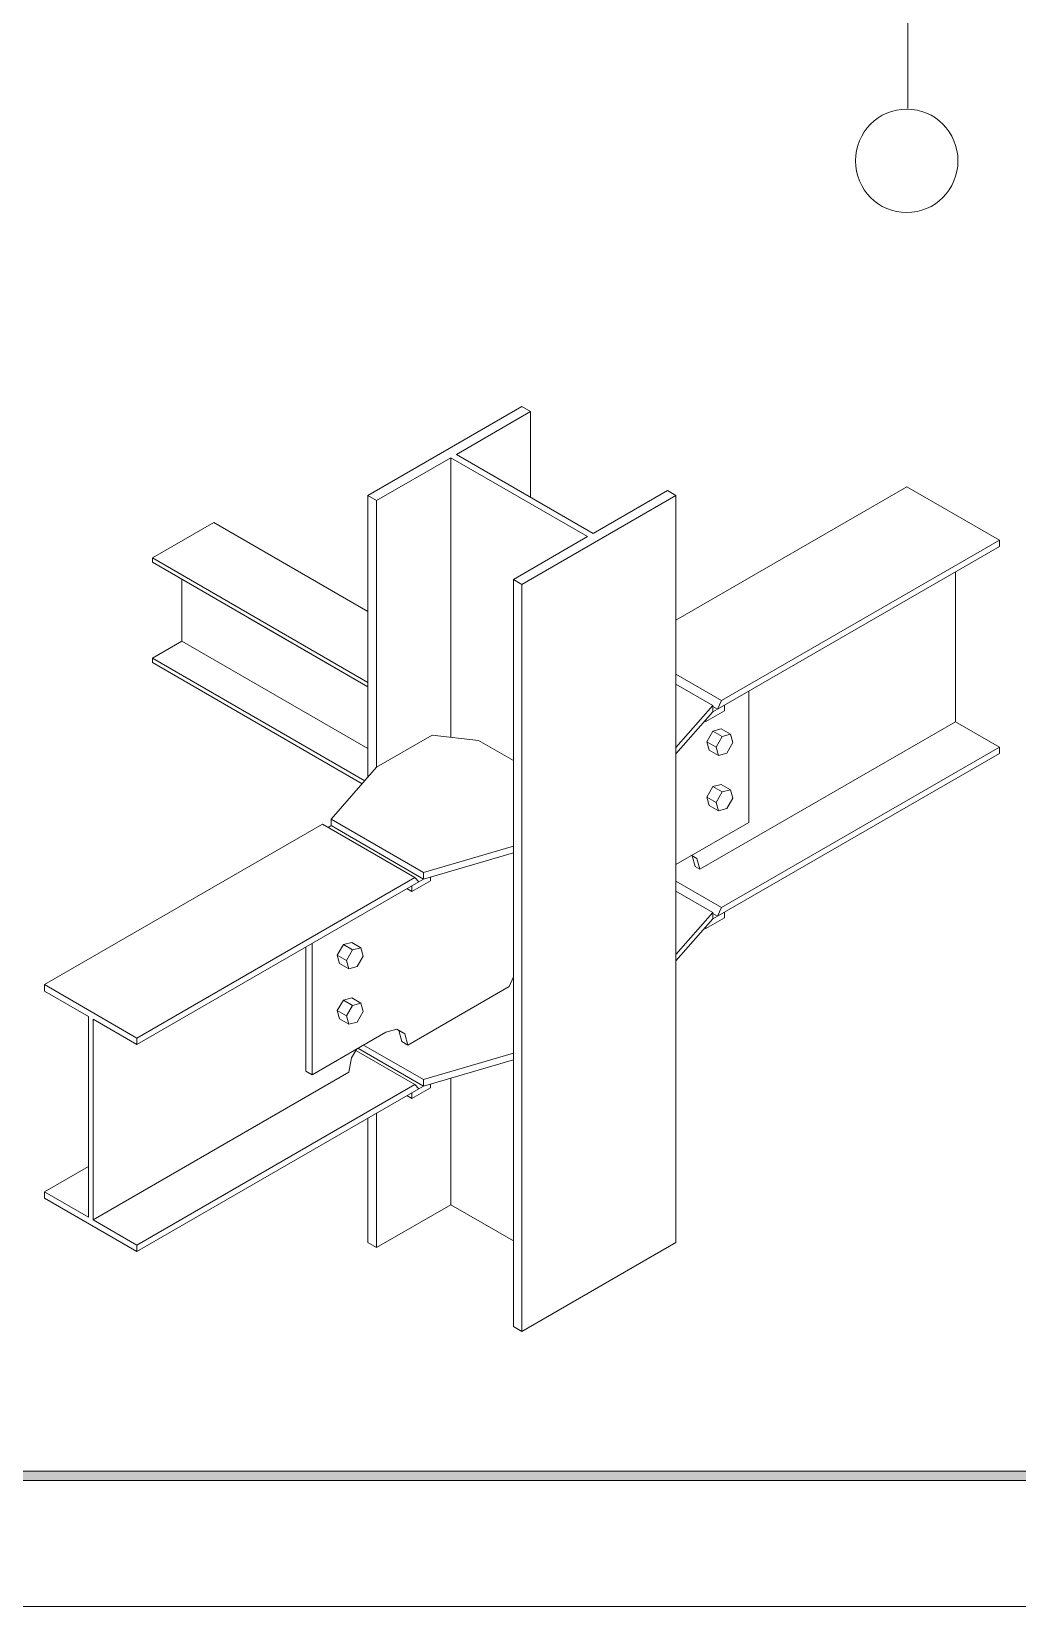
# Model space of a CAD drawing. Header units: millimetres. Extents: x 0 to 586, y 0 to 414.
# Drawn here: x 448.7 to 523.1, y 0 to 118.8 of the extents above; entities that cross this region are included whole.
import ezdxf

# ---------------------------------------------------------------- set-up
doc = ezdxf.new("R2010")
doc.units = ezdxf.units.MM

msp = doc.modelspace()

# ---------------------------------------------------------------- hatches: boundary and pattern name
h = msp.add_hatch(color=0)
h.dxf.hatch_style = 2
h.paths.add_polyline_path([(24.302861, 9.514417), (24.994306, 10.205861), (575.429944, 10.205861), (576.117861, 9.514417)])

# ---------------------------------------------------------------- linework, layer by layer
at = {"color": 0, "lineweight": 0}
for points in [[(0, 0), (585.632278, 0), (585.632278, 414.0835), (0, 414.0835)], [(24.302861, 9.514417), (24.994306, 10.205861), (575.429944, 10.205861), (576.117861, 9.514417)]]:
    msp.add_lwpolyline(points, close=True, dxfattribs=at)
for points in [[(514.847417, 112.99825), (514.847417, 196.800611)], [(485.736194, 90.512194), (474.119222, 83.802361)], [(486.388833, 90.134722), (485.736194, 90.512194)], [(480.786722, 86.903278), (486.388833, 90.134722)], [(486.388833, 90.134722), (486.388833, 83.668306)], [(491.105472, 80.944861), (480.786722, 86.903278)], [(474.768333, 83.428417), (480.370444, 86.659861)], [(480.370444, 86.659861), (490.685667, 80.704972)], [(480.370444, 65.570806), (480.370444, 86.659861)], [(497.356694, 74.411417), (514.783917, 84.472639)], [(514.783917, 84.472639), (521.758333, 80.447444)], [(474.768333, 83.428417), (474.119222, 83.802361)], [(474.119222, 83.802361), (474.119222, 62.561611)], [(474.768333, 63.302444), (474.768333, 83.428417)], [(485.736194, 77.096056), (497.356694, 83.802361)], [(491.105472, 80.944861), (496.707583, 84.179833)], [(497.356694, 83.802361), (496.707583, 84.179833)], [(497.356694, 83.802361), (497.356694, 27.453167)], [(462.498722, 81.773889), (457.852639, 79.092778)], [(462.498722, 81.773889), (474.119222, 75.067583)], [(485.087083, 77.47), (490.685667, 80.704972)], [(500.492889, 67.691), (521.758333, 79.967667)], [(521.758333, 80.447444), (500.785694, 68.343639)], [(521.758333, 80.447444), (521.758333, 79.967667)], [(474.119222, 69.698306), (457.852639, 79.092778)], [(457.852639, 79.092778), (457.852639, 78.768222)], [(457.852639, 78.768222), (474.119222, 69.377278)], [(460.082194, 77.480583), (460.082194, 72.813333)], [(485.087083, 77.47), (485.087083, 21.120806)], [(485.736194, 77.096056), (485.087083, 77.47)], [(518.44575, 78.055611), (518.44575, 66.745556)], [(485.736194, 20.746861), (485.736194, 77.096056)], [(474.119222, 69.377278), (465.112806, 74.577222)], [(460.082194, 72.813333), (457.852639, 71.525694)], [(474.119222, 64.710028), (460.082194, 72.813333)], [(473.86875, 62.275861), (457.852639, 71.525694)], [(457.852639, 71.525694), (457.852639, 71.201139)], [(457.852639, 71.201139), (473.681778, 62.064194)], [(500.785694, 68.343639), (497.356694, 70.322722)], [(497.356694, 69.581889), (500.143639, 67.973222)], [(502.852972, 59.136139), (502.852972, 69.052722)], [(500.143639, 67.973222), (497.356694, 64.794694)], [(501.015, 67.990861), (500.143639, 67.489917)], [(500.143639, 67.489917), (500.143639, 67.973222)], [(500.143639, 67.892083), (500.492889, 67.691)], [(500.492889, 67.691), (500.785694, 68.343639)], [(501.015, 67.564), (501.015, 67.990861)], [(497.356694, 64.311389), (500.143639, 67.489917)], [(518.44575, 66.745556), (499.155861, 55.608361)], [(499.543917, 66.802), (499.621528, 66.756139)], [(499.621528, 66.756139), (501.015, 67.564)], [(499.621528, 66.756139), (499.621528, 66.893722)], [(518.44575, 66.745556), (521.758333, 64.8335)], [(474.768333, 63.302444), (478.973444, 65.729556)], [(478.973444, 65.729556), (482.462417, 65.327389)], [(500.150694, 66.029417), (499.692083, 65.235667)], [(500.778639, 66.19875), (500.150694, 66.029417)], [(500.150694, 66.029417), (500.849194, 65.62725)], [(500.387056, 64.829972), (500.849194, 65.62725)], [(500.778639, 66.19875), (501.477139, 65.796583)], [(500.849194, 65.62725), (501.477139, 65.796583)], [(501.477139, 65.796583), (501.646472, 65.168639)], [(482.462417, 65.327389), (485.087083, 63.813972)], [(499.692083, 65.235667), (499.857889, 64.604194)], [(499.692083, 65.235667), (500.387056, 64.829972)], [(500.556389, 64.202028), (499.857889, 64.604194)], [(500.556389, 64.202028), (500.387056, 64.829972)], [(500.492889, 52.073528), (521.758333, 64.350194)], [(501.184333, 64.371361), (500.556389, 64.202028)], [(521.758333, 64.8335), (500.785694, 52.726167)], [(501.646472, 65.168639), (501.184333, 64.371361)], [(521.758333, 64.8335), (521.758333, 64.350194)], [(471.32875, 59.386611), (474.768333, 63.302444)], [(500.150694, 61.845472), (499.692083, 61.048194)], [(500.778639, 62.014806), (500.150694, 61.845472)], [(500.150694, 61.845472), (500.849194, 61.443306)], [(500.778639, 62.014806), (501.477139, 61.609111)], [(499.692083, 61.048194), (499.857889, 60.42025)], [(499.692083, 61.048194), (500.387056, 60.646028)], [(500.387056, 60.646028), (500.849194, 61.443306)], [(500.556389, 60.018083), (500.387056, 60.646028)], [(500.849194, 61.443306), (501.477139, 61.609111)], [(501.646472, 60.981167), (501.184333, 60.183889)], [(501.477139, 61.609111), (501.646472, 60.981167)], [(500.556389, 60.018083), (499.857889, 60.42025)], [(501.184333, 60.183889), (500.556389, 60.018083)], [(449.717583, 46.908861), (470.686694, 59.016194)], [(470.686694, 59.016194), (477.661111, 54.991)], [(471.1065, 58.772778), (471.32875, 58.903306)], [(478.299639, 55.361417), (471.32875, 59.386611)], [(471.32875, 58.903306), (471.32875, 59.386611)], [(471.32875, 58.903306), (478.299639, 54.878111)], [(502.852972, 59.136139), (497.356694, 55.964667)], [(485.087083, 57.344028), (478.299639, 55.361417)], [(485.087083, 56.86425), (485.087083, 57.344028)], [(478.299639, 54.878111), (485.087083, 56.86425)], [(498.940667, 56.423278), (498.545556, 56.649056)], [(498.591417, 56.624361), (498.810139, 55.809444)], [(499.155861, 55.608361), (498.940667, 56.423278)], [(477.661111, 54.991), (456.688472, 42.883667)], [(456.688472, 42.400361), (477.953917, 54.677028)], [(478.299639, 54.878111), (477.428278, 54.373639)], [(477.428278, 53.94325), (478.825278, 54.751111)], [(477.953917, 54.677028), (477.661111, 54.991)], [(478.299639, 54.878111), (478.299639, 55.361417)], [(478.825278, 54.751111), (478.825278, 55.029806)], [(500.785694, 52.726167), (497.356694, 54.70525)], [(498.810139, 55.809444), (499.155861, 55.608361)], [(477.057861, 54.158444), (477.428278, 53.94325)], [(477.428278, 53.94325), (477.428278, 54.373639)], [(497.356694, 53.964417), (500.143639, 52.35575)], [(500.143639, 52.35575), (497.356694, 49.177222)], [(501.015, 52.373389), (500.143639, 51.872444)], [(500.143639, 51.872444), (500.143639, 52.35575)], [(500.492889, 52.073528), (500.785694, 52.726167)], [(501.015, 51.946528), (501.015, 52.373389)], [(497.356694, 48.693917), (500.143639, 51.872444)], [(499.543917, 51.184528), (499.621528, 51.142194)], [(499.621528, 51.142194), (501.015, 51.946528)], [(499.621528, 51.142194), (499.621528, 51.27625)], [(500.143639, 52.274611), (500.492889, 52.073528)], [(469.9, 40.110833), (469.9, 50.027417)], [(472.263611, 49.932167), (471.805, 49.134889)], [(472.895083, 50.097972), (472.263611, 49.932167)], [(472.263611, 49.932167), (472.962111, 49.53)], [(472.895083, 50.097972), (473.590056, 49.695806)], [(469.434333, 49.759306), (469.434333, 40.378944)], [(471.805, 49.134889), (471.974333, 48.506944)], [(471.805, 49.134889), (472.5035, 48.732722)], [(472.5035, 48.732722), (472.962111, 49.53)], [(472.669306, 48.104778), (472.5035, 48.732722)], [(472.962111, 49.53), (473.590056, 49.695806)], [(473.759389, 49.067861), (473.300778, 48.270583)], [(473.590056, 49.695806), (473.759389, 49.067861)], [(472.669306, 48.104778), (471.974333, 48.506944)], [(473.300778, 48.270583), (472.669306, 48.104778)], [(456.688472, 42.883667), (449.717583, 46.908861)], [(449.717583, 46.425556), (449.717583, 46.908861)], [(449.717583, 46.425556), (453.030167, 44.5135)], [(484.773111, 46.76775), (477.128417, 42.350972)], [(485.087083, 47.490944), (484.773111, 46.76775)], [(472.263611, 45.744694), (471.805, 44.947417)], [(472.895083, 45.914028), (472.263611, 45.744694)], [(472.263611, 45.744694), (472.962111, 45.342528)], [(472.5035, 44.54525), (472.962111, 45.342528)], [(472.895083, 45.914028), (473.590056, 45.511861)], [(472.962111, 45.342528), (473.590056, 45.511861)], [(473.590056, 45.511861), (473.759389, 44.883917)], [(453.030167, 44.5135), (453.030167, 29.379333)], [(453.379417, 44.312417), (456.688472, 42.400361)], [(453.379417, 29.17825), (453.379417, 44.312417)], [(471.805, 44.947417), (471.974333, 44.319472)], [(471.805, 44.947417), (472.5035, 44.54525)], [(472.669306, 43.917306), (471.974333, 44.319472)], [(472.669306, 43.917306), (472.5035, 44.54525)], [(473.300778, 44.086639), (472.669306, 43.917306)], [(473.759389, 44.883917), (473.300778, 44.086639)], [(456.688472, 42.400361), (456.688472, 42.883667)], [(475.45625, 43.317583), (469.9, 40.110833)], [(476.292333, 43.543361), (475.45625, 43.317583)], [(476.902639, 43.190583), (476.292333, 43.543361)], [(476.4405, 43.458694), (476.66275, 42.622611)], [(477.128417, 42.350972), (476.902639, 43.190583)], [(473.279611, 42.061694), (472.8845, 41.377306)], [(473.209056, 41.94175), (477.661111, 39.373528)], [(473.364278, 42.111083), (478.299639, 39.260639)], [(478.299639, 39.743944), (473.780556, 42.350972)], [(477.128417, 42.350972), (476.66275, 42.622611)], [(485.087083, 41.730083), (478.299639, 39.743944)], [(485.087083, 41.246778), (485.087083, 41.730083)], [(472.8845, 41.377306), (472.665778, 40.311917)], [(478.299639, 39.260639), (485.087083, 41.246778)], [(472.665778, 40.311917), (453.379417, 29.17825)], [(477.661111, 39.373528), (456.688472, 27.266194)], [(469.9, 40.110833), (469.434333, 40.378944)], [(478.299639, 39.260639), (477.428278, 38.756167)], [(477.953917, 39.059556), (477.661111, 39.373528)], [(478.299639, 39.260639), (478.299639, 39.743944)], [(478.825278, 39.133639), (478.825278, 39.412333)], [(480.370444, 30.310667), (480.370444, 39.863889)], [(456.688472, 26.782889), (477.953917, 39.059556)], [(477.057861, 38.540972), (477.428278, 38.329306)], [(477.428278, 38.329306), (478.825278, 39.133639)], [(477.428278, 38.329306), (477.428278, 38.756167)], [(474.119222, 36.844111), (474.119222, 27.453167)], [(474.768333, 27.079222), (474.768333, 37.221583)], [(449.717583, 31.291389), (453.030167, 33.203444)], [(449.717583, 31.291389), (453.030167, 29.379333)], [(449.717583, 30.808083), (449.717583, 31.291389)], [(449.717583, 30.808083), (456.688472, 26.782889)], [(474.768333, 27.079222), (480.370444, 30.310667)], [(485.087083, 27.587222), (480.370444, 30.310667)], [(453.379417, 29.17825), (456.688472, 27.266194)], [(474.768333, 27.079222), (474.119222, 27.453167)], [(497.356694, 27.453167), (485.736194, 20.746861)], [(456.688472, 26.782889), (456.688472, 27.266194)], [(485.736194, 20.746861), (485.087083, 21.120806)]]:
    msp.add_lwpolyline(points, dxfattribs=at)
msp.add_ellipse((514.768042, 109.052431), major_axis=(0, 3.903486), ratio=0.990059, start_param=0, end_param=6.283185, dxfattribs=at)

doc.saveas('drawing.dxf')
